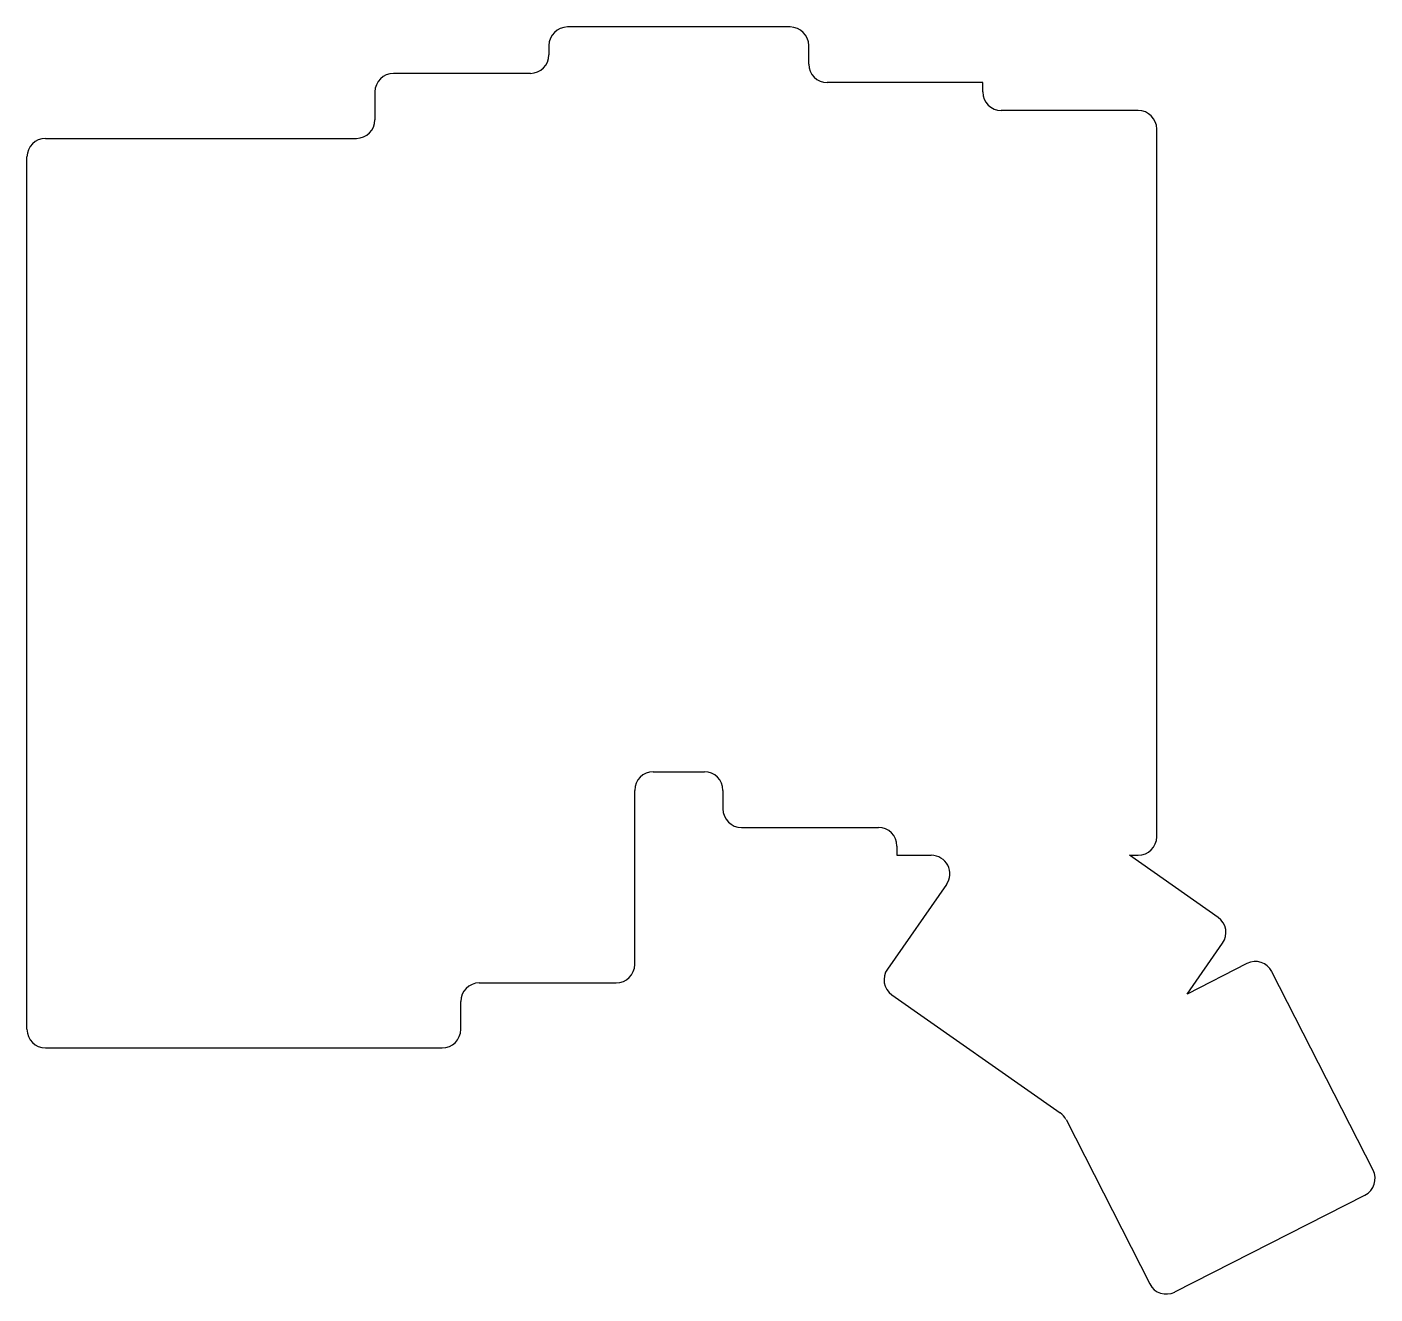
# Model space of a CAD drawing. Header units: millimetres. Extents: x -14 to 131, y -40 to 96.
import ezdxf

# ---------------------------------------------------------------- set-up
doc = ezdxf.new("R2010")
doc.units = ezdxf.units.MM

msp = doc.modelspace()

# ---------------------------------------------------------------- linework, layer by layer
for p, q in [((68.25, 96.5), (44.25, 96.5)), ((42.25, 94.5), (42.25, 93.5)), ((70.25, 92.5), (70.25, 94.5)), ((40.25, 91.5), (25.5, 91.5)), ((89, 90.5), (72.25, 90.5)), ((89, 89.5), (89, 90.5)), ((23.5, 89.5), (23.5, 86.5)), ((105.75, 87.5), (91, 87.5)), ((-12, 84.5), (21.5, 84.5)), ((107.75, 9.25), (107.75, 85.5)), ((-14, -11.5), (-14, 82.5)), ((53.5, 16.25), (59, 16.25)), ((51.5, -4.5), (51.5, 14.25)), ((61, 14.25), (61, 12.25)), ((63, 10.25), (77.75, 10.25)), ((79.75, 8.25), (79.75, 7.25)), ((79.75, 7.25), (83.46, 7.25)), ((104.8, 7.25), (105.75, 7.25)), ((114.36, 0.56), (104.8, 7.25)), ((85.1, 4.1), (78.72, -5.01)), ((111.02, -7.7), (114.85, -2.23)), ((117.47, -4.41), (111.02, -7.7)), ((131.06, -26.67), (120.16, -5.29)), ((34.75, -6.5), (49.5, -6.5)), ((32.75, -11.5), (32.75, -8.5)), ((79.21, -7.79), (97.34, -20.49)), ((-12, -13.5), (30.75, -13.5)), ((97.98, -21.22), (107, -38.93)), ((109.69, -39.8), (130.18, -29.36))]:
    msp.add_line(p, q)
for centre, start, end in [((44.25, 94.5), 90, 180), ((68.25, 94.5), 0, 90), ((40.25, 93.5), 270, 0), ((72.25, 92.5), 180, 270), ((25.5, 89.5), 90, 180), ((91, 89.5), 180, 270), ((105.75, 85.5), 0, 90), ((21.5, 86.5), 270, 0), ((-12, 82.5), 90, 180), ((53.5, 14.25), 90, 180), ((59, 14.25), 0, 90), ((63, 12.25), 180, 270), ((77.75, 8.25), 0, 90), ((105.75, 9.25), 270, 0), ((83.46, 5.25), 325, 90), ((113.21, -1.08), 325, 55), ((118.38, -6.19), 27, 117), ((49.5, -4.5), 270, 0), ((80.36, -6.15), 145, 235), ((34.75, -8.5), 90, 180), ((-12, -11.5), 180, 270), ((30.75, -11.5), 270, 0), ((96.19, -22.12), 27, 55), ((129.28, -27.58), 297, 27), ((108.78, -38.02), 207, 297)]:
    msp.add_arc(centre, 2, start, end)

doc.saveas('drawing.dxf')
